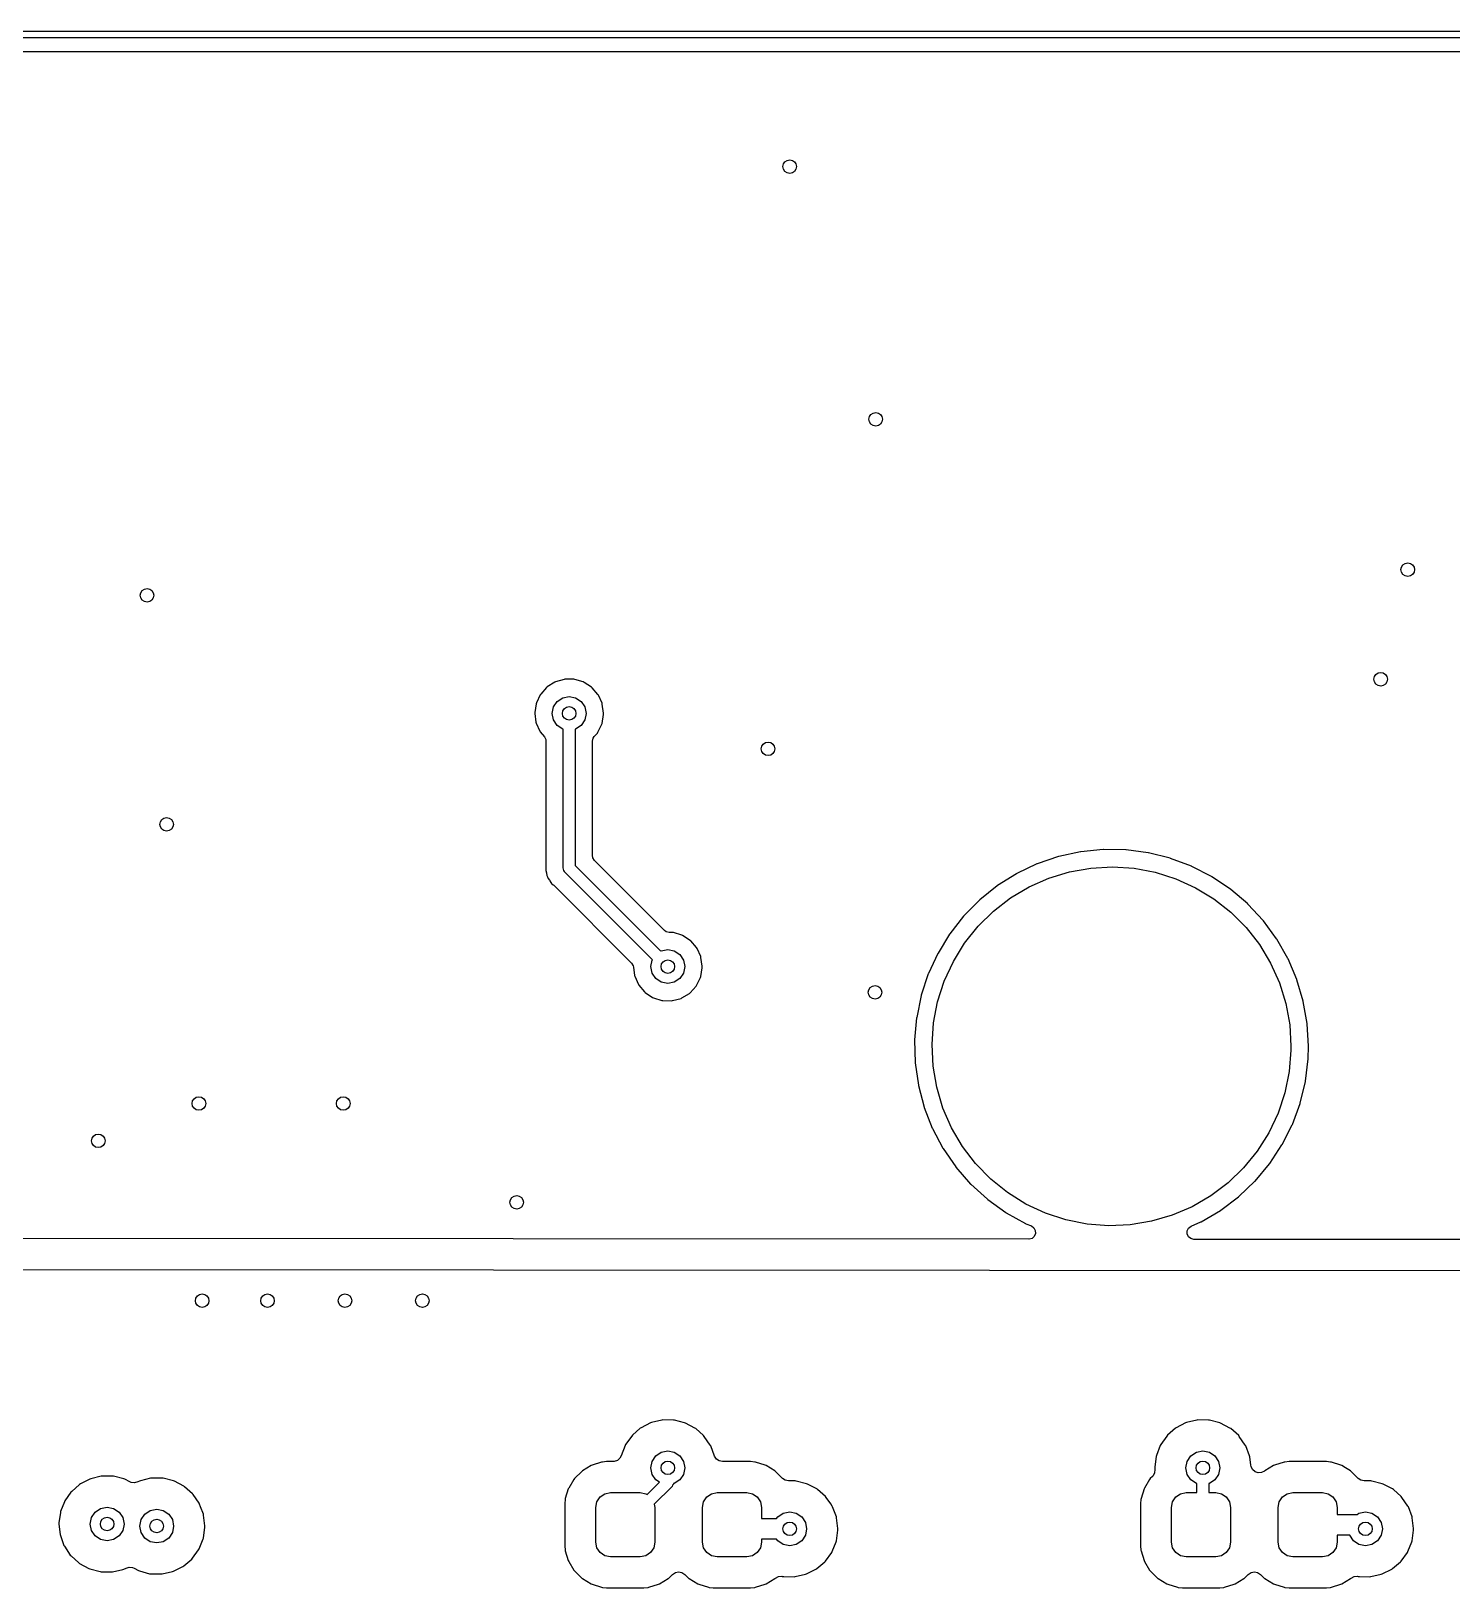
# Model space of a CAD drawing. Extents: x 0 to 4.25, y -4.33 to 0.
# Drawn here: x 1.415 to 2.241, y -0.903 to 0.002 of the extents above; entities that cross this region are included whole.
import ezdxf

# ---------------------------------------------------------------- set-up
doc = ezdxf.new("R2010")
doc.units = 0
doc.header["$MEASUREMENT"] = 0
doc.layers.add('BLACK', color=7, linetype='CONTINUOUS')

msp = doc.modelspace()

# ---------------------------------------------------------------- linework, layer by layer
at = {"layer": 'BLACK', "linetype": 'CONTINUOUS'}
for p, q in [((0, 0.00197), (4.25197, 0.00197)), ((4.25, -0.00197), (0.00197, -0.00197)), ((0.01396, -0.00996), (4.23801, -0.00996)), ((1.71455, -0.37953), (1.71116, -0.38336)), ((1.71497, -0.37917), (1.71455, -0.37953)), ((1.7193, -0.37644), (1.71497, -0.37917)), ((1.71981, -0.37621), (1.7193, -0.37644)), ((1.72473, -0.3748), (1.71981, -0.37621)), ((1.72528, -0.37473), (1.72473, -0.3748)), ((1.7304, -0.37476), (1.72528, -0.37473)), ((1.73094, -0.37484), (1.7304, -0.37476)), ((1.73585, -0.37631), (1.73094, -0.37484)), ((1.73635, -0.37654), (1.73585, -0.37631)), ((1.74065, -0.37932), (1.73635, -0.37654)), ((1.74106, -0.37969), (1.74065, -0.37932)), ((1.74441, -0.38356), (1.74106, -0.37969)), ((1.70852, -0.38899), (1.70773, -0.39405)), ((1.70868, -0.38846), (1.70852, -0.38899)), ((1.71086, -0.38383), (1.70868, -0.38846)), ((1.71116, -0.38336), (1.71086, -0.38383)), ((1.71862, -0.3908), (1.72076, -0.38761)), ((1.72076, -0.38761), (1.72395, -0.38547)), ((1.72395, -0.38547), (1.72772, -0.38472)), ((1.72772, -0.38472), (1.73148, -0.38547)), ((1.73148, -0.38547), (1.73468, -0.38761)), ((1.73468, -0.38761), (1.73681, -0.3908)), ((1.7447, -0.38403), (1.74441, -0.38356)), ((1.74682, -0.38869), (1.7447, -0.38403)), ((1.74698, -0.38922), (1.74682, -0.38869)), ((1.70773, -0.39405), (1.70773, -0.3946)), ((1.70773, -0.3946), (1.70839, -0.39968)), ((1.71787, -0.39457), (1.71862, -0.3908)), ((1.71862, -0.39833), (1.71787, -0.39457)), ((1.73681, -0.3908), (1.73756, -0.39457)), ((1.73756, -0.39457), (1.73681, -0.39833)), ((1.74684, -0.40038), (1.74771, -0.3952)), ((1.74772, -0.39442), (1.74698, -0.38922)), ((1.74771, -0.3952), (1.74774, -0.3949)), ((1.74774, -0.39472), (1.74772, -0.39442)), ((1.74774, -0.3949), (1.74774, -0.39472)), ((1.70839, -0.39968), (1.70854, -0.40021)), ((1.70854, -0.40021), (1.7106, -0.40489)), ((1.7106, -0.40489), (1.71089, -0.40536)), ((1.71089, -0.40536), (1.7133, -0.40822)), ((1.72076, -0.40153), (1.71862, -0.39833)), ((1.72395, -0.40366), (1.72076, -0.40153)), ((1.72422, -0.40371), (1.72395, -0.40366)), ((1.72422, -0.48441), (1.72422, -0.40371)), ((1.73148, -0.40366), (1.73122, -0.40371)), ((1.73122, -0.40371), (1.73122, -0.48296)), ((1.73468, -0.40153), (1.73148, -0.40366)), ((1.73681, -0.39833), (1.73468, -0.40153)), ((1.74223, -0.40807), (1.74413, -0.40597)), ((1.74413, -0.40597), (1.74444, -0.40551)), ((1.74444, -0.40551), (1.74667, -0.40091)), ((1.74667, -0.40091), (1.74684, -0.40038)), ((1.7133, -0.40822), (1.71411, -0.40981)), ((1.71411, -0.40981), (1.71424, -0.4108)), ((1.71424, -0.4108), (1.71424, -0.48365)), ((1.7412, -0.41076), (1.74159, -0.40902)), ((1.7412, -0.47717), (1.7412, -0.41076)), ((1.74159, -0.40902), (1.74223, -0.40807)), ((1.74142, -0.47849), (1.7412, -0.47717)), ((1.74237, -0.48), (1.74142, -0.47849)), ((2.01205, -0.47782), (1.9998, -0.48202)), ((2.01227, -0.47776), (2.01205, -0.47782)), ((2.02493, -0.475), (2.01227, -0.47776)), ((2.02515, -0.47497), (2.02493, -0.475)), ((2.03805, -0.47368), (2.02515, -0.47497)), ((2.03827, -0.47367), (2.03805, -0.47368)), ((2.05123, -0.47387), (2.03827, -0.47367)), ((2.05145, -0.47389), (2.05123, -0.47387)), ((2.0643, -0.47558), (2.05145, -0.47389)), ((2.06452, -0.47562), (2.0643, -0.47558)), ((2.07708, -0.47878), (2.06452, -0.47562)), ((2.0773, -0.47885), (2.07708, -0.47878)), ((2.08942, -0.48343), (2.0773, -0.47885)), ((1.71422, -0.484), (1.71411, -0.48526)), ((1.71411, -0.48526), (1.71417, -0.48593)), ((1.71417, -0.48593), (1.7145, -0.48716)), ((1.71424, -0.48365), (1.71422, -0.484)), ((1.7145, -0.48716), (1.71457, -0.4875)), ((1.71457, -0.4875), (1.71479, -0.48875)), ((1.72448, -0.48513), (1.72422, -0.48441)), ((1.72454, -0.48589), (1.72448, -0.48513)), ((1.72498, -0.48651), (1.72454, -0.48589)), ((1.72504, -0.48666), (1.72498, -0.48651)), ((1.72512, -0.48671), (1.72504, -0.48666)), ((1.72524, -0.48688), (1.72512, -0.48671)), ((1.7761, -0.53774), (1.72524, -0.48688)), ((1.73122, -0.48296), (1.78105, -0.53279)), ((1.78311, -0.52074), (1.74237, -0.48)), ((1.98769, -0.48779), (1.97672, -0.49467)), ((1.98789, -0.48768), (1.98769, -0.48779)), ((1.99959, -0.4821), (1.98789, -0.48768)), ((1.9998, -0.48202), (1.99959, -0.4821)), ((2.00659, -0.49028), (2.0186, -0.48662)), ((2.0186, -0.48662), (2.03096, -0.48443)), ((2.03096, -0.48443), (2.0435, -0.48374)), ((2.0435, -0.48374), (2.05603, -0.48456)), ((2.05603, -0.48456), (2.06837, -0.48688)), ((2.06837, -0.48688), (2.08034, -0.49067)), ((2.08963, -0.48352), (2.08942, -0.48343)), ((2.10114, -0.48946), (2.08963, -0.48352)), ((1.71479, -0.48875), (1.71511, -0.48963)), ((1.71511, -0.48963), (1.71551, -0.49047)), ((1.71551, -0.49047), (1.71624, -0.49152)), ((1.71624, -0.49152), (1.71642, -0.49181)), ((1.71642, -0.49181), (1.71706, -0.49291)), ((1.71706, -0.49291), (1.71749, -0.49343)), ((1.71749, -0.49343), (1.71847, -0.49424)), ((1.71847, -0.49424), (1.71872, -0.49448)), ((1.71872, -0.49448), (1.76394, -0.5397)), ((1.97653, -0.4948), (1.96642, -0.50291)), ((1.97672, -0.49467), (1.97653, -0.4948)), ((1.98431, -0.50178), (1.9951, -0.49536)), ((1.9951, -0.49536), (2.00659, -0.49028)), ((2.08034, -0.49067), (2.09177, -0.49587)), ((2.09177, -0.49587), (2.1025, -0.5024)), ((2.10133, -0.48957), (2.10114, -0.48946)), ((2.11209, -0.4968), (2.10133, -0.48957)), ((2.11227, -0.49694), (2.11209, -0.4968)), ((2.12212, -0.50535), (2.11227, -0.49694)), ((1.96625, -0.50306), (1.95714, -0.51227)), ((1.96642, -0.50291), (1.96625, -0.50306)), ((1.97437, -0.50945), (1.98431, -0.50178)), ((2.1025, -0.5024), (2.11236, -0.51017)), ((2.12228, -0.50551), (2.12212, -0.50535)), ((2.1311, -0.515), (2.12228, -0.50551)), ((1.95699, -0.51244), (1.949, -0.52263)), ((1.95714, -0.51227), (1.95699, -0.51244)), ((1.96542, -0.51826), (1.97437, -0.50945)), ((2.11236, -0.51017), (2.12121, -0.51908)), ((2.13125, -0.51517), (2.1311, -0.515)), ((2.13892, -0.52562), (2.13125, -0.51517)), ((1.78418, -0.52151), (1.78311, -0.52074)), ((1.78592, -0.52191), (1.78418, -0.52151)), ((1.78772, -0.52192), (1.78592, -0.52191)), ((1.78827, -0.52201), (1.78772, -0.52192)), ((1.79317, -0.52347), (1.78827, -0.52201)), ((1.79367, -0.5237), (1.79317, -0.52347)), ((1.79797, -0.52649), (1.79367, -0.5237)), ((1.94887, -0.52282), (1.9421, -0.53387)), ((1.949, -0.52263), (1.94887, -0.52282)), ((1.95759, -0.52808), (1.96542, -0.51826)), ((2.12121, -0.51908), (2.12893, -0.52898)), ((1.78105, -0.53279), (1.78127, -0.53264)), ((1.78127, -0.53264), (1.78504, -0.53189)), ((1.78504, -0.53189), (1.78881, -0.53264)), ((1.78881, -0.53264), (1.792, -0.53477)), ((1.79839, -0.52685), (1.79797, -0.52649)), ((1.80173, -0.53073), (1.79839, -0.52685)), ((1.80203, -0.5312), (1.80173, -0.53073)), ((1.80415, -0.53586), (1.80203, -0.5312)), ((1.95101, -0.53877), (1.95759, -0.52808)), ((2.12893, -0.52898), (2.13541, -0.53973)), ((2.13904, -0.5258), (2.13892, -0.52562)), ((2.14546, -0.53706), (2.13904, -0.5258)), ((1.76394, -0.5397), (1.76489, -0.54121)), ((1.76489, -0.54121), (1.76508, -0.54201)), ((1.76508, -0.54201), (1.76571, -0.54684)), ((1.7752, -0.54173), (1.77595, -0.53797)), ((1.77595, -0.5455), (1.7752, -0.54173)), ((1.77595, -0.53797), (1.7761, -0.53774)), ((1.792, -0.53477), (1.79413, -0.53797)), ((1.79413, -0.53797), (1.79488, -0.54173)), ((1.79488, -0.54173), (1.79413, -0.5455)), ((1.8043, -0.53639), (1.80415, -0.53586)), ((1.80416, -0.54755), (1.80504, -0.54237)), ((1.80504, -0.54158), (1.8043, -0.53639)), ((1.80506, -0.54189), (1.80504, -0.54158)), ((1.80504, -0.54237), (1.80506, -0.54207)), ((1.80506, -0.54207), (1.80506, -0.54189)), ((1.94199, -0.53406), (1.93654, -0.54582)), ((1.9421, -0.53387), (1.94199, -0.53406)), ((1.94575, -0.55017), (1.95101, -0.53877)), ((2.13541, -0.53973), (2.14055, -0.55119)), ((2.14556, -0.53726), (2.14546, -0.53706)), ((2.15064, -0.54918), (2.14556, -0.53726)), ((1.76571, -0.54684), (1.76586, -0.54737)), ((1.76586, -0.54737), (1.76792, -0.55206)), ((1.77808, -0.54869), (1.77595, -0.5455)), ((1.78127, -0.55083), (1.77808, -0.54869)), ((1.78504, -0.55158), (1.78127, -0.55083)), ((1.78881, -0.55083), (1.78504, -0.55158)), ((1.792, -0.54869), (1.78881, -0.55083)), ((1.79413, -0.5455), (1.792, -0.54869)), ((1.80176, -0.55268), (1.804, -0.54807)), ((1.804, -0.54807), (1.80416, -0.54755)), ((1.93645, -0.54603), (1.93239, -0.55833)), ((1.93654, -0.54582), (1.93645, -0.54603)), ((1.9419, -0.56212), (1.94575, -0.55017)), ((2.14055, -0.55119), (2.14427, -0.56318)), ((2.15072, -0.54939), (2.15064, -0.54918)), ((2.1544, -0.56181), (2.15072, -0.54939)), ((1.76792, -0.55206), (1.76822, -0.55253)), ((1.76822, -0.55253), (1.77151, -0.55645)), ((1.77151, -0.55645), (1.77192, -0.55682)), ((1.77192, -0.55682), (1.77619, -0.55965)), ((1.77619, -0.55965), (1.77668, -0.55989)), ((1.77668, -0.55989), (1.78157, -0.56142)), ((1.78778, -0.56153), (1.79272, -0.56019)), ((1.79272, -0.56019), (1.79323, -0.55997)), ((1.79323, -0.55997), (1.79759, -0.55729)), ((1.79759, -0.55729), (1.79802, -0.55693)), ((1.79802, -0.55693), (1.80145, -0.55314)), ((1.80145, -0.55314), (1.80176, -0.55268)), ((1.93233, -0.55855), (1.9297, -0.57123)), ((1.93239, -0.55833), (1.93233, -0.55855)), ((1.78157, -0.56142), (1.78212, -0.56151)), ((1.78212, -0.56151), (1.78724, -0.5616)), ((1.78724, -0.5616), (1.78778, -0.56153)), ((1.93951, -0.57445), (1.9419, -0.56212)), ((2.14427, -0.56318), (2.14653, -0.57554)), ((2.15445, -0.56203), (2.1544, -0.56181)), ((2.15668, -0.5748), (2.15445, -0.56203)), ((1.92967, -0.57146), (1.92851, -0.58436)), ((1.9297, -0.57123), (1.92967, -0.57146)), ((1.93863, -0.58698), (1.93951, -0.57445)), ((2.14653, -0.57554), (2.14728, -0.58807)), ((2.15671, -0.57502), (2.15668, -0.5748)), ((2.15745, -0.58798), (2.15671, -0.57502)), ((1.92851, -0.58436), (1.92851, -0.58459)), ((1.92851, -0.58459), (1.92885, -0.59754)), ((1.93925, -0.59952), (1.93863, -0.58698)), ((2.14728, -0.58807), (2.14726, -0.59026)), ((2.15745, -0.58816), (2.15745, -0.58798)), ((2.14726, -0.59026), (2.14624, -0.60277)), ((2.15566, -0.60824), (2.15722, -0.59535)), ((2.15722, -0.59535), (2.15723, -0.59517)), ((2.15723, -0.59517), (2.15745, -0.58816)), ((1.92885, -0.59754), (1.92887, -0.59776)), ((1.92887, -0.59776), (1.93069, -0.61059)), ((1.94138, -0.61189), (1.93925, -0.59952)), ((2.14624, -0.60277), (2.14373, -0.61507)), ((1.93069, -0.61059), (1.93074, -0.61081)), ((1.93074, -0.61081), (1.93402, -0.62335)), ((1.94498, -0.62392), (1.94138, -0.61189)), ((2.14373, -0.61507), (2.13975, -0.62699)), ((2.1526, -0.62106), (2.15562, -0.60846)), ((2.15562, -0.60846), (2.15566, -0.60824)), ((1.93402, -0.62335), (1.93409, -0.62356)), ((1.93409, -0.62356), (1.9388, -0.63563)), ((1.94999, -0.63544), (1.94498, -0.62392)), ((2.14808, -0.63344), (2.15253, -0.62127)), ((2.15253, -0.62127), (2.1526, -0.62106)), ((2.13975, -0.62699), (2.13438, -0.63833)), ((1.9388, -0.63563), (1.93889, -0.63584)), ((1.93889, -0.63584), (1.94496, -0.64729)), ((1.95636, -0.64626), (1.94999, -0.63544)), ((2.13438, -0.63833), (2.12768, -0.64895)), ((2.14217, -0.64522), (2.14799, -0.63365)), ((2.14799, -0.63365), (2.14808, -0.63344)), ((1.94496, -0.64729), (1.94507, -0.64748)), ((1.94507, -0.64748), (1.95241, -0.65816)), ((1.96397, -0.65624), (1.95636, -0.64626)), ((2.12768, -0.64895), (2.11975, -0.65869)), ((2.13494, -0.65625), (2.14205, -0.64542)), ((2.14205, -0.64542), (2.14217, -0.64522)), ((1.95241, -0.65816), (1.95255, -0.65834)), ((1.95255, -0.65834), (1.96107, -0.6681)), ((1.97274, -0.66524), (1.96397, -0.65624)), ((2.11975, -0.65869), (2.11071, -0.66741)), ((2.1265, -0.66637), (2.13481, -0.65643)), ((2.13481, -0.65643), (2.13494, -0.65625)), ((1.96107, -0.6681), (1.96123, -0.66826)), ((1.96123, -0.66826), (1.97081, -0.67698)), ((1.98252, -0.67311), (1.97274, -0.66524)), ((2.11071, -0.66741), (2.10069, -0.67497)), ((2.11694, -0.67545), (2.12634, -0.66653)), ((2.12634, -0.66653), (2.1265, -0.66637)), ((1.97081, -0.67698), (1.97098, -0.67712)), ((1.97098, -0.67712), (1.98151, -0.68468)), ((1.99317, -0.67976), (1.98252, -0.67311)), ((2.10069, -0.67497), (2.08983, -0.68128)), ((2.10641, -0.68338), (2.11677, -0.6756)), ((2.11677, -0.6756), (2.11694, -0.67545)), ((1.98151, -0.68468), (1.9817, -0.6848)), ((1.9817, -0.6848), (1.99302, -0.69111)), ((2.00455, -0.68507), (1.99317, -0.67976)), ((2.01648, -0.68899), (2.00455, -0.68507)), ((2.07829, -0.68623), (2.06624, -0.68977)), ((2.08983, -0.68128), (2.07829, -0.68623)), ((2.09503, -0.69004), (2.10622, -0.6835)), ((2.10622, -0.6835), (2.10641, -0.68338)), ((1.99302, -0.69111), (1.99322, -0.6912)), ((1.99322, -0.6912), (1.99635, -0.6925)), ((1.99635, -0.6925), (1.9978, -0.69353)), ((1.9978, -0.69353), (1.99866, -0.69509)), ((1.99866, -0.69509), (1.99876, -0.69687)), ((2.02879, -0.69144), (2.01648, -0.68899)), ((2.04131, -0.69239), (2.02879, -0.69144)), ((2.05386, -0.69183), (2.04131, -0.69239)), ((2.06624, -0.68977), (2.05386, -0.69183)), ((2.08694, -0.69715), (2.08695, -0.69537)), ((2.08695, -0.69537), (2.08772, -0.69376)), ((2.08772, -0.69376), (2.08924, -0.6926)), ((2.08924, -0.6926), (2.09483, -0.69014)), ((2.09483, -0.69014), (2.09503, -0.69004)), ((1.99482, -0.7002), (0.55635, -0.69925)), ((1.99504, -0.70019), (1.99482, -0.7002)), ((1.99676, -0.6997), (1.99504, -0.70019)), ((1.99808, -0.69851), (1.99676, -0.6997)), ((1.99876, -0.69687), (1.99808, -0.69851)), ((2.08772, -0.69875), (2.08694, -0.69715)), ((2.08911, -0.69986), (2.08772, -0.69875)), ((2.09084, -0.70026), (2.08911, -0.69986)), ((2.94909, -0.70083), (2.09084, -0.70026)), ((0.56125, -0.71717), (3.84787, -0.71934)), ((1.78211, -0.80523), (1.78153, -0.8053)), ((1.78826, -0.80526), (1.78211, -0.80523)), ((1.78884, -0.80534), (1.78826, -0.80526)), ((2.09314, -0.80523), (2.09255, -0.8053)), ((2.09928, -0.80526), (2.09314, -0.80523)), ((2.09986, -0.80534), (2.09928, -0.80526)), ((1.76443, -0.81412), (1.76404, -0.81456)), ((1.76906, -0.81009), (1.76443, -0.81412)), ((1.76955, -0.80975), (1.76906, -0.81009)), ((1.77501, -0.80694), (1.76955, -0.80975)), ((1.77556, -0.80673), (1.77501, -0.80694)), ((1.78153, -0.8053), (1.77556, -0.80673)), ((1.7948, -0.80683), (1.78884, -0.80534)), ((1.79535, -0.80704), (1.7948, -0.80683)), ((1.80077, -0.80992), (1.79535, -0.80704)), ((1.80126, -0.81025), (1.80077, -0.80992)), ((1.80584, -0.81434), (1.80126, -0.81025)), ((2.07546, -0.81412), (2.07506, -0.81456)), ((2.08009, -0.81009), (2.07546, -0.81412)), ((2.08057, -0.80975), (2.08009, -0.81009)), ((2.08603, -0.80694), (2.08057, -0.80975)), ((2.08658, -0.80673), (2.08603, -0.80694)), ((2.09255, -0.8053), (2.08658, -0.80673)), ((2.10582, -0.80683), (2.09986, -0.80534)), ((2.10637, -0.80704), (2.10582, -0.80683)), ((2.1118, -0.80992), (2.10637, -0.80704)), ((2.11228, -0.81025), (2.1118, -0.80992)), ((2.11687, -0.81434), (2.11228, -0.81025)), ((1.76023, -0.8201), (1.75789, -0.8261)), ((1.76051, -0.81958), (1.76023, -0.8201)), ((1.76404, -0.81456), (1.76051, -0.81958)), ((1.78127, -0.82398), (1.78504, -0.82323)), ((1.78504, -0.82323), (1.78881, -0.82398)), ((1.80623, -0.81478), (1.80584, -0.81434)), ((1.80971, -0.81984), (1.80623, -0.81478)), ((1.80998, -0.82036), (1.80971, -0.81984)), ((1.8122, -0.82623), (1.80998, -0.82036)), ((2.07125, -0.8201), (2.06902, -0.82582)), ((2.07153, -0.81958), (2.07125, -0.8201)), ((2.07506, -0.81456), (2.07153, -0.81958)), ((2.0923, -0.82398), (2.09606, -0.82323)), ((2.09606, -0.82323), (2.09983, -0.82398)), ((2.11725, -0.81478), (2.11687, -0.81434)), ((2.12073, -0.81984), (2.11725, -0.81478)), ((2.12101, -0.82036), (2.12073, -0.81984)), ((2.12318, -0.82611), (2.12101, -0.82036)), ((1.74045, -0.83179), (1.73545, -0.83482)), ((1.74098, -0.83155), (1.74045, -0.83179)), ((1.74659, -0.82979), (1.74098, -0.83155)), ((1.7471, -0.82969), (1.74659, -0.82979)), ((1.74948, -0.82947), (1.7471, -0.82969)), ((1.74971, -0.82946), (1.74948, -0.82947)), ((1.75319, -0.82946), (1.74971, -0.82946)), ((1.75389, -0.82941), (1.75319, -0.82946)), ((1.75573, -0.82876), (1.75389, -0.82941)), ((1.75719, -0.82746), (1.75573, -0.82876)), ((1.75785, -0.82609), (1.75719, -0.82746)), ((1.75789, -0.8261), (1.75785, -0.82609)), ((1.7752, -0.83307), (1.77595, -0.8293)), ((1.77595, -0.8293), (1.77808, -0.82611)), ((1.77808, -0.82611), (1.78127, -0.82398)), ((1.78881, -0.82398), (1.792, -0.82611)), ((1.792, -0.82611), (1.79413, -0.8293)), ((1.79413, -0.8293), (1.79488, -0.83307)), ((1.81334, -0.828), (1.8122, -0.82623)), ((1.81496, -0.82908), (1.81334, -0.828)), ((1.81688, -0.82946), (1.81496, -0.82908)), ((1.83297, -0.82946), (1.81688, -0.82946)), ((1.83319, -0.82947), (1.83297, -0.82946)), ((1.83558, -0.82969), (1.83319, -0.82947)), ((1.83609, -0.82979), (1.83558, -0.82969)), ((1.84169, -0.83155), (1.83609, -0.82979)), ((1.84223, -0.83179), (1.84169, -0.83155)), ((1.84723, -0.83482), (1.84223, -0.83179)), ((2.06888, -0.82639), (2.06808, -0.83248)), ((2.06902, -0.82582), (2.06888, -0.82639)), ((2.08622, -0.83307), (2.08697, -0.8293)), ((2.08697, -0.8293), (2.0891, -0.82611)), ((2.0891, -0.82611), (2.0923, -0.82398)), ((2.09983, -0.82398), (2.10302, -0.82611)), ((2.10302, -0.82611), (2.10516, -0.8293)), ((2.10516, -0.8293), (2.10591, -0.83307)), ((2.12332, -0.82668), (2.12318, -0.82611)), ((2.12391, -0.83159), (2.12332, -0.82668)), ((2.12406, -0.83234), (2.12391, -0.83159)), ((2.12494, -0.83408), (2.12406, -0.83234)), ((2.1371, -0.83179), (2.1321, -0.83482)), ((2.13764, -0.83155), (2.1371, -0.83179)), ((2.14325, -0.82979), (2.13764, -0.83155)), ((2.14375, -0.82969), (2.14325, -0.82979)), ((2.14614, -0.82947), (2.14375, -0.82969)), ((2.14636, -0.82946), (2.14614, -0.82947)), ((2.16761, -0.82946), (2.14636, -0.82946)), ((2.16784, -0.82947), (2.16761, -0.82946)), ((2.17022, -0.82969), (2.16784, -0.82947)), ((2.17073, -0.82979), (2.17022, -0.82969)), ((2.17634, -0.83155), (2.17073, -0.82979)), ((2.17688, -0.83179), (2.17634, -0.83155)), ((2.17899, -0.83307), (2.17688, -0.83179)), ((1.4491, -0.83957), (1.44364, -0.84239)), ((1.44965, -0.83937), (1.4491, -0.83957)), ((1.45562, -0.83794), (1.44965, -0.83937)), ((1.45621, -0.83787), (1.45562, -0.83794)), ((1.46235, -0.8379), (1.45621, -0.83787)), ((1.46293, -0.83798), (1.46235, -0.8379)), ((1.46889, -0.83947), (1.46293, -0.83798)), ((1.46944, -0.83968), (1.46889, -0.83947)), ((1.47234, -0.84122), (1.46944, -0.83968)), ((1.47316, -0.84156), (1.47234, -0.84122)), ((1.47698, -0.84124), (1.4751, -0.84178)), ((1.47792, -0.84076), (1.47698, -0.84124)), ((1.47847, -0.84055), (1.47792, -0.84076)), ((1.48444, -0.83912), (1.47847, -0.84055)), ((1.48503, -0.83905), (1.48444, -0.83912)), ((1.49117, -0.83908), (1.48503, -0.83905)), ((1.49175, -0.83916), (1.49117, -0.83908)), ((1.49771, -0.84065), (1.49175, -0.83916)), ((1.49826, -0.84086), (1.49771, -0.84065)), ((1.50369, -0.84374), (1.49826, -0.84086)), ((1.73049, -0.83978), (1.72746, -0.84478)), ((1.73085, -0.83931), (1.73049, -0.83978)), ((1.73498, -0.83518), (1.73085, -0.83931)), ((1.73545, -0.83482), (1.73498, -0.83518)), ((1.77295, -0.84857), (1.78013, -0.8414)), ((1.77595, -0.83684), (1.7752, -0.83307)), ((1.77808, -0.84003), (1.77595, -0.83684)), ((1.78013, -0.8414), (1.77808, -0.84003)), ((1.792, -0.84003), (1.78881, -0.84216)), ((1.79413, -0.83684), (1.792, -0.84003)), ((1.79488, -0.83307), (1.79413, -0.83684)), ((1.84769, -0.83518), (1.84723, -0.83482)), ((1.85172, -0.83921), (1.84769, -0.83518)), ((1.85332, -0.84028), (1.85172, -0.83921)), ((1.85523, -0.84068), (1.85332, -0.84028)), ((1.85912, -0.8407), (1.85523, -0.84068)), ((1.85971, -0.84077), (1.85912, -0.8407)), ((1.86566, -0.84227), (1.85971, -0.84077)), ((2.06513, -0.83978), (2.06211, -0.84478)), ((2.0655, -0.83931), (2.06513, -0.83978)), ((2.06674, -0.83808), (2.0655, -0.83931)), ((2.0671, -0.83767), (2.06674, -0.83808)), ((2.068, -0.83593), (2.0671, -0.83767)), ((2.06817, -0.83399), (2.068, -0.83593)), ((2.06808, -0.83248), (2.06807, -0.83307)), ((2.06807, -0.83307), (2.06817, -0.83399)), ((2.08697, -0.83684), (2.08622, -0.83307)), ((2.0891, -0.84003), (2.08697, -0.83684)), ((2.0923, -0.84216), (2.0891, -0.84003)), ((2.10302, -0.84003), (2.09983, -0.84216)), ((2.10516, -0.83684), (2.10302, -0.84003)), ((2.10591, -0.83307), (2.10516, -0.83684)), ((2.12642, -0.83535), (2.12494, -0.83408)), ((2.12827, -0.83596), (2.12642, -0.83535)), ((2.13022, -0.83581), (2.12827, -0.83596)), ((2.13196, -0.83493), (2.13022, -0.83581)), ((2.1321, -0.83482), (2.13196, -0.83493)), ((2.18188, -0.83482), (2.17899, -0.83307)), ((2.18234, -0.83518), (2.18188, -0.83482)), ((2.18637, -0.83921), (2.18234, -0.83518)), ((2.18797, -0.84028), (2.18637, -0.83921)), ((2.18988, -0.84068), (2.18797, -0.84028)), ((2.19377, -0.8407), (2.18988, -0.84068)), ((2.19435, -0.84077), (2.19377, -0.8407)), ((2.20031, -0.84227), (2.19435, -0.84077)), ((1.43813, -0.8472), (1.4346, -0.85222)), ((1.43853, -0.84676), (1.43813, -0.8472)), ((1.44316, -0.84272), (1.43853, -0.84676)), ((1.44364, -0.84239), (1.44316, -0.84272)), ((1.4751, -0.84178), (1.47316, -0.84156)), ((1.50417, -0.84407), (1.50369, -0.84374)), ((1.50875, -0.84816), (1.50417, -0.84407)), ((1.50914, -0.8486), (1.50875, -0.84816)), ((1.51262, -0.85366), (1.50914, -0.8486)), ((1.72722, -0.84531), (1.72546, -0.85092)), ((1.72746, -0.84478), (1.72722, -0.84531)), ((1.74377, -0.85276), (1.74563, -0.84996)), ((1.74563, -0.84996), (1.74843, -0.8481)), ((1.74843, -0.8481), (1.75172, -0.84744)), ((1.75172, -0.84744), (1.76895, -0.84744)), ((1.76895, -0.84744), (1.77224, -0.8481)), ((1.77224, -0.8481), (1.77295, -0.84857)), ((1.78751, -0.84391), (1.7772, -0.85423)), ((1.78784, -0.84322), (1.78751, -0.84391)), ((1.78833, -0.84263), (1.78784, -0.84322)), ((1.7884, -0.84225), (1.78833, -0.84263)), ((1.78881, -0.84216), (1.7884, -0.84225)), ((1.80577, -0.85276), (1.80764, -0.84996)), ((1.80764, -0.84996), (1.81043, -0.8481)), ((1.81043, -0.8481), (1.81373, -0.84744)), ((1.81373, -0.84744), (1.83095, -0.84744)), ((1.83095, -0.84744), (1.83425, -0.8481)), ((1.83425, -0.8481), (1.83704, -0.84996)), ((1.83704, -0.84996), (1.83891, -0.85276)), ((1.86621, -0.84248), (1.86566, -0.84227)), ((1.87164, -0.84535), (1.86621, -0.84248)), ((1.87212, -0.84569), (1.87164, -0.84535)), ((1.87671, -0.84977), (1.87212, -0.84569)), ((1.8771, -0.85021), (1.87671, -0.84977)), ((1.87973, -0.85404), (1.8771, -0.85021)), ((2.06186, -0.84531), (2.06011, -0.85092)), ((2.06211, -0.84478), (2.06186, -0.84531)), ((2.07841, -0.85276), (2.08028, -0.84996)), ((2.08028, -0.84996), (2.08307, -0.8481)), ((2.08307, -0.8481), (2.08637, -0.84744)), ((2.08637, -0.84744), (2.09256, -0.84744)), ((2.09256, -0.84222), (2.0923, -0.84216)), ((2.09256, -0.84744), (2.09256, -0.84222)), ((2.09983, -0.84216), (2.09956, -0.84222)), ((2.09956, -0.84222), (2.09956, -0.84744)), ((2.09956, -0.84744), (2.10359, -0.84744)), ((2.10359, -0.84744), (2.10689, -0.8481)), ((2.10689, -0.8481), (2.10968, -0.84996)), ((2.10968, -0.84996), (2.11155, -0.85276)), ((2.14042, -0.85276), (2.14229, -0.84996)), ((2.14229, -0.84996), (2.14508, -0.8481)), ((2.14508, -0.8481), (2.14838, -0.84744)), ((2.14838, -0.84744), (2.1656, -0.84744)), ((2.1656, -0.84744), (2.1689, -0.8481)), ((2.1689, -0.8481), (2.17169, -0.84996)), ((2.17169, -0.84996), (2.17356, -0.85276)), ((2.20086, -0.84248), (2.20031, -0.84227)), ((2.20628, -0.84535), (2.20086, -0.84248)), ((2.20677, -0.84569), (2.20628, -0.84535)), ((2.21135, -0.84977), (2.20677, -0.84569)), ((2.21174, -0.85021), (2.21135, -0.84977)), ((2.21522, -0.85528), (2.21174, -0.85021)), ((1.43195, -0.85903), (1.43115, -0.86512)), ((1.43209, -0.85846), (1.43195, -0.85903)), ((1.43433, -0.85274), (1.43209, -0.85846)), ((1.4346, -0.85222), (1.43433, -0.85274)), ((1.45004, -0.86194), (1.45217, -0.85875)), ((1.45217, -0.85875), (1.45537, -0.85662)), ((1.45537, -0.85662), (1.45913, -0.85587)), ((1.45913, -0.85587), (1.4629, -0.85662)), ((1.4629, -0.85662), (1.46609, -0.85875)), ((1.46609, -0.85875), (1.46823, -0.86194)), ((1.48099, -0.85993), (1.48419, -0.8578)), ((1.48419, -0.8578), (1.48795, -0.85705)), ((1.48795, -0.85705), (1.49172, -0.8578)), ((1.49172, -0.8578), (1.49491, -0.85993)), ((1.51282, -0.85404), (1.51262, -0.85366)), ((1.5129, -0.85418), (1.51282, -0.85404)), ((1.51347, -0.85569), (1.5129, -0.85418)), ((1.51507, -0.85993), (1.51347, -0.85569)), ((1.72514, -0.85381), (1.72513, -0.85404)), ((1.72513, -0.85404), (1.72513, -0.87824)), ((1.72536, -0.85143), (1.72514, -0.85381)), ((1.72546, -0.85092), (1.72536, -0.85143)), ((1.74311, -0.85605), (1.74377, -0.85276)), ((1.74311, -0.87623), (1.74311, -0.85605)), ((1.7772, -0.85423), (1.77756, -0.85605)), ((1.77756, -0.85605), (1.77756, -0.87623)), ((1.80512, -0.85605), (1.80577, -0.85276)), ((1.80512, -0.87623), (1.80512, -0.85605)), ((1.83891, -0.85276), (1.83957, -0.85605)), ((1.83957, -0.85605), (1.83957, -0.8625)), ((1.84895, -0.86154), (1.85214, -0.85941)), ((1.85214, -0.85941), (1.85591, -0.85866)), ((1.85591, -0.85866), (1.85967, -0.85941)), ((1.85967, -0.85941), (1.86287, -0.86154)), ((1.88058, -0.85528), (1.87973, -0.85404)), ((1.88085, -0.8558), (1.88058, -0.85528)), ((1.88302, -0.86154), (1.88085, -0.8558)), ((2.05979, -0.85381), (2.05978, -0.85404)), ((2.05978, -0.85404), (2.05978, -0.87824)), ((2.06, -0.85143), (2.05979, -0.85381)), ((2.06011, -0.85092), (2.06, -0.85143)), ((2.07776, -0.85605), (2.07841, -0.85276)), ((2.07776, -0.87623), (2.07776, -0.85605)), ((2.11155, -0.85276), (2.1122, -0.85605)), ((2.1122, -0.85605), (2.1122, -0.87623)), ((2.13976, -0.85605), (2.14042, -0.85276)), ((2.13976, -0.87623), (2.13976, -0.85605)), ((2.17356, -0.85276), (2.17421, -0.85605)), ((2.17421, -0.85605), (2.17421, -0.86014)), ((2.18569, -0.86014), (2.18678, -0.85941)), ((2.18678, -0.85941), (2.19055, -0.85866)), ((2.19055, -0.85866), (2.19432, -0.85941)), ((2.19432, -0.85941), (2.19751, -0.86154)), ((2.21549, -0.8558), (2.21522, -0.85528)), ((2.21766, -0.86154), (2.21549, -0.8558)), ((1.43115, -0.86512), (1.43114, -0.86571)), ((1.43114, -0.86571), (1.43181, -0.87181)), ((1.44929, -0.86571), (1.45004, -0.86194)), ((1.45004, -0.86947), (1.44929, -0.86571)), ((1.46823, -0.86194), (1.46898, -0.86571)), ((1.46898, -0.86571), (1.46823, -0.86947)), ((1.47811, -0.86689), (1.47886, -0.86312)), ((1.47886, -0.87066), (1.47811, -0.86689)), ((1.47886, -0.86312), (1.48099, -0.85993)), ((1.49491, -0.85993), (1.49705, -0.86312)), ((1.49705, -0.86312), (1.4978, -0.86689)), ((1.4978, -0.86689), (1.49705, -0.87066)), ((1.51521, -0.8605), (1.51507, -0.85993)), ((1.51507, -0.87385), (1.51595, -0.86763)), ((1.51596, -0.86673), (1.51521, -0.8605)), ((1.51595, -0.86763), (1.51598, -0.86731)), ((1.51598, -0.86705), (1.51596, -0.86673)), ((1.51598, -0.86731), (1.51598, -0.86705)), ((1.83957, -0.8625), (1.8483, -0.8625)), ((1.8483, -0.8625), (1.84895, -0.86154)), ((1.86287, -0.86154), (1.865, -0.86474)), ((1.865, -0.86474), (1.86575, -0.8685)), ((1.86575, -0.8685), (1.865, -0.87227)), ((1.88316, -0.86211), (1.88302, -0.86154)), ((1.88391, -0.86835), (1.88316, -0.86211)), ((1.88393, -0.86867), (1.88391, -0.86835)), ((2.17421, -0.86014), (2.18569, -0.86014)), ((2.19751, -0.86154), (2.19964, -0.86474)), ((2.19964, -0.86474), (2.20039, -0.8685)), ((2.20039, -0.8685), (2.19964, -0.87227)), ((2.2178, -0.86211), (2.21766, -0.86154)), ((2.21856, -0.86835), (2.2178, -0.86211)), ((2.21858, -0.86867), (2.21856, -0.86835)), ((1.43181, -0.87181), (1.43195, -0.87239)), ((1.43195, -0.87239), (1.43406, -0.87815)), ((1.45217, -0.87267), (1.45004, -0.86947)), ((1.45537, -0.8748), (1.45217, -0.87267)), ((1.45913, -0.87555), (1.45537, -0.8748)), ((1.4629, -0.8748), (1.45913, -0.87555)), ((1.46609, -0.87267), (1.4629, -0.8748)), ((1.46823, -0.86947), (1.46609, -0.87267)), ((1.48099, -0.87385), (1.47886, -0.87066)), ((1.48419, -0.87598), (1.48099, -0.87385)), ((1.48795, -0.87673), (1.48419, -0.87598)), ((1.49172, -0.87598), (1.48795, -0.87673)), ((1.49491, -0.87385), (1.49172, -0.87598)), ((1.49705, -0.87066), (1.49491, -0.87385)), ((1.51262, -0.88012), (1.51491, -0.87442)), ((1.51491, -0.87442), (1.51507, -0.87385)), ((1.74377, -0.87953), (1.74311, -0.87623)), ((1.77756, -0.87623), (1.7769, -0.87953)), ((1.80577, -0.87953), (1.80512, -0.87623)), ((1.83957, -0.87623), (1.83891, -0.87953)), ((1.8483, -0.8745), (1.83957, -0.8745)), ((1.83957, -0.8745), (1.83957, -0.87623)), ((1.84895, -0.87546), (1.8483, -0.8745)), ((1.85214, -0.8776), (1.84895, -0.87546)), ((1.85591, -0.87835), (1.85214, -0.8776)), ((1.85967, -0.8776), (1.85591, -0.87835)), ((1.86287, -0.87546), (1.85967, -0.8776)), ((1.865, -0.87227), (1.86287, -0.87546)), ((1.88058, -0.88173), (1.88287, -0.87603)), ((1.88287, -0.87603), (1.88302, -0.87546)), ((1.88302, -0.87546), (1.8839, -0.86925)), ((1.8839, -0.86925), (1.88393, -0.86893)), ((1.88393, -0.86893), (1.88393, -0.86867)), ((2.07841, -0.87953), (2.07776, -0.87623)), ((2.1122, -0.87623), (2.11155, -0.87953)), ((2.14042, -0.87953), (2.13976, -0.87623)), ((2.17421, -0.87623), (2.17356, -0.87953)), ((2.18143, -0.87214), (2.17421, -0.87214)), ((2.17421, -0.87214), (2.17421, -0.87623)), ((2.18146, -0.87227), (2.18143, -0.87214)), ((2.18359, -0.87546), (2.18146, -0.87227)), ((2.18678, -0.8776), (2.18359, -0.87546)), ((2.19055, -0.87835), (2.18678, -0.8776)), ((2.19432, -0.8776), (2.19055, -0.87835)), ((2.19751, -0.87546), (2.19432, -0.8776)), ((2.19964, -0.87227), (2.19751, -0.87546)), ((2.21522, -0.88173), (2.21751, -0.87603)), ((2.21751, -0.87603), (2.21767, -0.87546)), ((2.21767, -0.87546), (2.21855, -0.86925)), ((2.21855, -0.86925), (2.21857, -0.86893)), ((2.21857, -0.86893), (2.21858, -0.86867)), ((1.43406, -0.87815), (1.43433, -0.87868)), ((1.43433, -0.87868), (1.43775, -0.88378)), ((1.43775, -0.88378), (1.43814, -0.88422)), ((1.43814, -0.88422), (1.44268, -0.88836)), ((1.50369, -0.89004), (1.50836, -0.88605)), ((1.50836, -0.88605), (1.50876, -0.88562)), ((1.50876, -0.88562), (1.51234, -0.88063)), ((1.51234, -0.88063), (1.51262, -0.88012)), ((1.72513, -0.87824), (1.72514, -0.87847)), ((1.72514, -0.87847), (1.72536, -0.88085)), ((1.72536, -0.88085), (1.72546, -0.88136)), ((1.72546, -0.88136), (1.72722, -0.88697)), ((1.74563, -0.88232), (1.74377, -0.87953)), ((1.74843, -0.88419), (1.74563, -0.88232)), ((1.75172, -0.88484), (1.74843, -0.88419)), ((1.76895, -0.88484), (1.75172, -0.88484)), ((1.77224, -0.88419), (1.76895, -0.88484)), ((1.77504, -0.88232), (1.77224, -0.88419)), ((1.7769, -0.87953), (1.77504, -0.88232)), ((1.80764, -0.88232), (1.80577, -0.87953)), ((1.81043, -0.88419), (1.80764, -0.88232)), ((1.81373, -0.88484), (1.81043, -0.88419)), ((1.83095, -0.88484), (1.81373, -0.88484)), ((1.83425, -0.88419), (1.83095, -0.88484)), ((1.83704, -0.88232), (1.83425, -0.88419)), ((1.83891, -0.87953), (1.83704, -0.88232)), ((1.87671, -0.88723), (1.88029, -0.88225)), ((1.88029, -0.88225), (1.88058, -0.88173)), ((2.05978, -0.87824), (2.05979, -0.87847)), ((2.05979, -0.87847), (2.06, -0.88085)), ((2.06, -0.88085), (2.06011, -0.88136)), ((2.06011, -0.88136), (2.06186, -0.88697)), ((2.08028, -0.88232), (2.07841, -0.87953)), ((2.08307, -0.88419), (2.08028, -0.88232)), ((2.08637, -0.88484), (2.08307, -0.88419)), ((2.10359, -0.88484), (2.08637, -0.88484)), ((2.10689, -0.88419), (2.10359, -0.88484)), ((2.10968, -0.88232), (2.10689, -0.88419)), ((2.11155, -0.87953), (2.10968, -0.88232)), ((2.14229, -0.88232), (2.14042, -0.87953)), ((2.14508, -0.88419), (2.14229, -0.88232)), ((2.14838, -0.88484), (2.14508, -0.88419)), ((2.1656, -0.88484), (2.14838, -0.88484)), ((2.1689, -0.88419), (2.1656, -0.88484)), ((2.17169, -0.88232), (2.1689, -0.88419)), ((2.17356, -0.87953), (2.17169, -0.88232)), ((2.21135, -0.88723), (2.21494, -0.88225)), ((2.21494, -0.88225), (2.21522, -0.88173)), ((1.44268, -0.88836), (1.44316, -0.8887)), ((1.44316, -0.8887), (1.44856, -0.89163)), ((1.44856, -0.89163), (1.4491, -0.89184)), ((1.4491, -0.89184), (1.45504, -0.8934)), ((1.45504, -0.8934), (1.45563, -0.89348)), ((1.45563, -0.89348), (1.46177, -0.89358)), ((1.46177, -0.89358), (1.46235, -0.89352)), ((1.46235, -0.89352), (1.46834, -0.89214)), ((1.46834, -0.89214), (1.46889, -0.89195)), ((1.46889, -0.89195), (1.47014, -0.89132)), ((1.47014, -0.89132), (1.47202, -0.8908)), ((1.47202, -0.8908), (1.47395, -0.89104)), ((1.47395, -0.89104), (1.47477, -0.89139)), ((1.47477, -0.89139), (1.47737, -0.89281)), ((1.47737, -0.89281), (1.47792, -0.89302)), ((1.47792, -0.89302), (1.48386, -0.89458)), ((1.48386, -0.89458), (1.48445, -0.89466)), ((1.48445, -0.89466), (1.49059, -0.89476)), ((1.49059, -0.89476), (1.49117, -0.8947)), ((1.49117, -0.8947), (1.49716, -0.89333)), ((1.49716, -0.89333), (1.49771, -0.89313)), ((1.49771, -0.89313), (1.5032, -0.89037)), ((1.5032, -0.89037), (1.50369, -0.89004)), ((1.72722, -0.88697), (1.72746, -0.88751)), ((1.72746, -0.88751), (1.73049, -0.8925)), ((1.73049, -0.8925), (1.73085, -0.89297)), ((1.73085, -0.89297), (1.73498, -0.8971)), ((1.78569, -0.8971), (1.7878, -0.89498)), ((1.7878, -0.89498), (1.78943, -0.8939)), ((1.78943, -0.8939), (1.79134, -0.89352)), ((1.79134, -0.89352), (1.79325, -0.8939)), ((1.79325, -0.8939), (1.79487, -0.89498)), ((1.79487, -0.89498), (1.79699, -0.8971)), ((1.85912, -0.89631), (1.86511, -0.89494)), ((1.86511, -0.89494), (1.86566, -0.89474)), ((1.86566, -0.89474), (1.87115, -0.89198)), ((1.87115, -0.89198), (1.87164, -0.89166)), ((1.87164, -0.89166), (1.87631, -0.88767)), ((1.87631, -0.88767), (1.87671, -0.88723)), ((2.06186, -0.88697), (2.06211, -0.88751)), ((2.06211, -0.88751), (2.06513, -0.8925)), ((2.06513, -0.8925), (2.0655, -0.89297)), ((2.0655, -0.89297), (2.06963, -0.8971)), ((2.12033, -0.8971), (2.12245, -0.89498)), ((2.12245, -0.89498), (2.12407, -0.8939)), ((2.12407, -0.8939), (2.12598, -0.89352)), ((2.12598, -0.89352), (2.1279, -0.8939)), ((2.1279, -0.8939), (2.12952, -0.89498)), ((2.12952, -0.89498), (2.13164, -0.8971)), ((2.19377, -0.89631), (2.19976, -0.89494)), ((2.19976, -0.89494), (2.20031, -0.89474)), ((2.20031, -0.89474), (2.2058, -0.89198)), ((2.2058, -0.89198), (2.20629, -0.89166)), ((2.20629, -0.89166), (2.21096, -0.88767)), ((2.21096, -0.88767), (2.21135, -0.88723)), ((1.73498, -0.8971), (1.73545, -0.89746)), ((1.73545, -0.89746), (1.74045, -0.90049)), ((1.74045, -0.90049), (1.74098, -0.90073)), ((1.74098, -0.90073), (1.74659, -0.90249)), ((1.74659, -0.90249), (1.7471, -0.90259)), ((1.7471, -0.90259), (1.74948, -0.90281)), ((1.74948, -0.90281), (1.74971, -0.90282)), ((1.74971, -0.90282), (1.77096, -0.90282)), ((1.77096, -0.90282), (1.77119, -0.90281)), ((1.77119, -0.90281), (1.77357, -0.90259)), ((1.77357, -0.90259), (1.77408, -0.90249)), ((1.77408, -0.90249), (1.77969, -0.90073)), ((1.77969, -0.90073), (1.78022, -0.90049)), ((1.78022, -0.90049), (1.78522, -0.89746)), ((1.78522, -0.89746), (1.78569, -0.8971)), ((1.79699, -0.8971), (1.79746, -0.89746)), ((1.79746, -0.89746), (1.80245, -0.90049)), ((1.80245, -0.90049), (1.80299, -0.90073)), ((1.80299, -0.90073), (1.8086, -0.90249)), ((1.8086, -0.90249), (1.80911, -0.90259)), ((1.80911, -0.90259), (1.81149, -0.90281)), ((1.81149, -0.90281), (1.81172, -0.90282)), ((1.81172, -0.90282), (1.83297, -0.90282)), ((1.83297, -0.90282), (1.83319, -0.90281)), ((1.83319, -0.90281), (1.83558, -0.90259)), ((1.83558, -0.90259), (1.83609, -0.90249)), ((1.83609, -0.90249), (1.84169, -0.90073)), ((1.84169, -0.90073), (1.84223, -0.90049)), ((1.84223, -0.90049), (1.84723, -0.89746)), ((1.84723, -0.89746), (1.84764, -0.89714)), ((1.84764, -0.89714), (1.84938, -0.89626)), ((1.84938, -0.89626), (1.85132, -0.89611)), ((1.85132, -0.89611), (1.85158, -0.89616)), ((1.85158, -0.89616), (1.8524, -0.89628)), ((1.8524, -0.89628), (1.85854, -0.89637)), ((1.85854, -0.89637), (1.85912, -0.89631)), ((2.06963, -0.8971), (2.07009, -0.89746)), ((2.07009, -0.89746), (2.07509, -0.90049)), ((2.07509, -0.90049), (2.07563, -0.90073)), ((2.07563, -0.90073), (2.08124, -0.90249)), ((2.08124, -0.90249), (2.08175, -0.90259)), ((2.08175, -0.90259), (2.08413, -0.90281)), ((2.08413, -0.90281), (2.08435, -0.90282)), ((2.08435, -0.90282), (2.10561, -0.90282)), ((2.10561, -0.90282), (2.10583, -0.90281)), ((2.10583, -0.90281), (2.10821, -0.90259)), ((2.10821, -0.90259), (2.10872, -0.90249)), ((2.10872, -0.90249), (2.11433, -0.90073)), ((2.11433, -0.90073), (2.11487, -0.90049)), ((2.11487, -0.90049), (2.11987, -0.89746)), ((2.11987, -0.89746), (2.12033, -0.8971)), ((2.13164, -0.8971), (2.1321, -0.89746)), ((2.1321, -0.89746), (2.1371, -0.90049)), ((2.1371, -0.90049), (2.13764, -0.90073)), ((2.13764, -0.90073), (2.14325, -0.90249)), ((2.14325, -0.90249), (2.14375, -0.90259)), ((2.14375, -0.90259), (2.14614, -0.90281)), ((2.14614, -0.90281), (2.14636, -0.90282)), ((2.14636, -0.90282), (2.16761, -0.90282)), ((2.16761, -0.90282), (2.16784, -0.90281)), ((2.16784, -0.90281), (2.17022, -0.90259)), ((2.17022, -0.90259), (2.17073, -0.90249)), ((2.17073, -0.90249), (2.17634, -0.90073)), ((2.17634, -0.90073), (2.17688, -0.90049)), ((2.17688, -0.90049), (2.18188, -0.89746)), ((2.18188, -0.89746), (2.18228, -0.89714)), ((2.18228, -0.89714), (2.18402, -0.89626)), ((2.18402, -0.89626), (2.18597, -0.89611)), ((2.18597, -0.89611), (2.18623, -0.89616)), ((2.18623, -0.89616), (2.18704, -0.89628)), ((2.18704, -0.89628), (2.19318, -0.89637)), ((2.19318, -0.89637), (2.19377, -0.89631))]:
    msp.add_line(p, q, dxfattribs=at)
at = {"layer": 'BLACK'}
for centre in [(1.85591, -0.07677), (1.90591, -0.22362), (2.21516, -0.31102), (1.48236, -0.32594), (2.19941, -0.37472), (1.72772, -0.39457), (1.84331, -0.41517), (1.4937, -0.45905), (1.78504, -0.54173), (1.90551, -0.55669), (1.51248, -0.6213), (1.59638, -0.6213), (1.45398, -0.64299), (1.6972, -0.67874), (1.51436, -0.73591), (1.55236, -0.73591), (1.59736, -0.73591), (1.64236, -0.73591), (1.78504, -0.83307), (2.09606, -0.83307), (1.45913, -0.86571), (1.48795, -0.86689), (1.85591, -0.8685), (2.19055, -0.8685)]:
    msp.add_circle(centre, 0.00394, dxfattribs=at)

doc.saveas('drawing.dxf')
